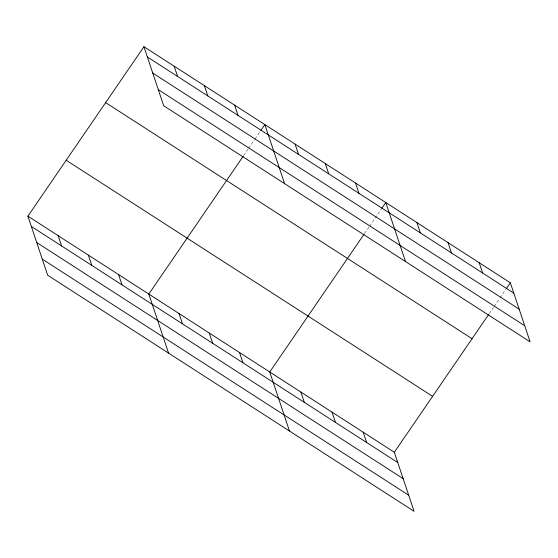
<?xml version="1.0" encoding="UTF-8"?>
<svg xmlns="http://www.w3.org/2000/svg" width="558" height="558" viewBox="0 0 558 558"><rect width="100%" height="100%" fill="white"/><g stroke="black" fill="none" stroke-linecap="round" stroke-linejoin="round"><path stroke-width="0.42" stroke-dasharray="2.79 2.09" d="M243.741 155.438L248.157 148.986M248.645 148.268L254.539 139.667M255.027 138.949L259.937 131.779M364.653 233.356L369.075 226.904M369.563 226.185L381.344 208.978M489.24 313.624L493.656 307.172M494.144 306.461L499.55 298.572M500.038 297.853L505.925 289.253"/><path stroke-width="0.84" d="M27.9 216.162L394.318 452.266L414.071 511.302L47.653 275.206L27.9 216.162L143.929 46.698L510.347 282.794L530.1 341.838L163.682 105.734L143.929 46.698M243.246 156.156L148.819 294.08L168.572 353.116M260.921 130.349L264.848 124.608L284.601 183.652M364.165 234.067L269.737 371.991L289.49 431.027M381.839 208.26L385.766 202.526L405.52 261.562M394.318 452.266L488.745 314.342M506.42 288.535L510.347 282.794M147.375 56.986L513.785 293.089M152.759 73.077L519.17 309.174M158.305 89.65L524.715 325.746M105.643 102.623L472.054 338.72M66.193 160.244L432.603 396.34M31.346 226.457L397.756 462.554M36.723 242.542L403.141 478.638M42.269 259.114L408.686 495.218M479.203 262.727L482.642 273.015M448.053 242.66L451.499 252.948M416.91 222.593L420.355 232.881M355.537 183.045L358.975 193.333M325.307 163.564L328.746 173.859M295.077 144.09L298.523 154.378M363.167 432.199L366.613 442.487M234.618 105.134L238.064 115.422M332.024 412.125L335.47 422.413M204.388 85.653L207.834 95.941M300.881 392.058L304.319 402.346M174.159 66.179L177.604 76.467M239.508 352.51L242.946 362.805M209.278 333.035L212.717 343.323M179.048 313.554L182.487 323.842M118.589 274.599L122.028 284.887M88.359 255.125L91.798 265.413M58.13 235.643L61.575 245.932"/></g></svg>
